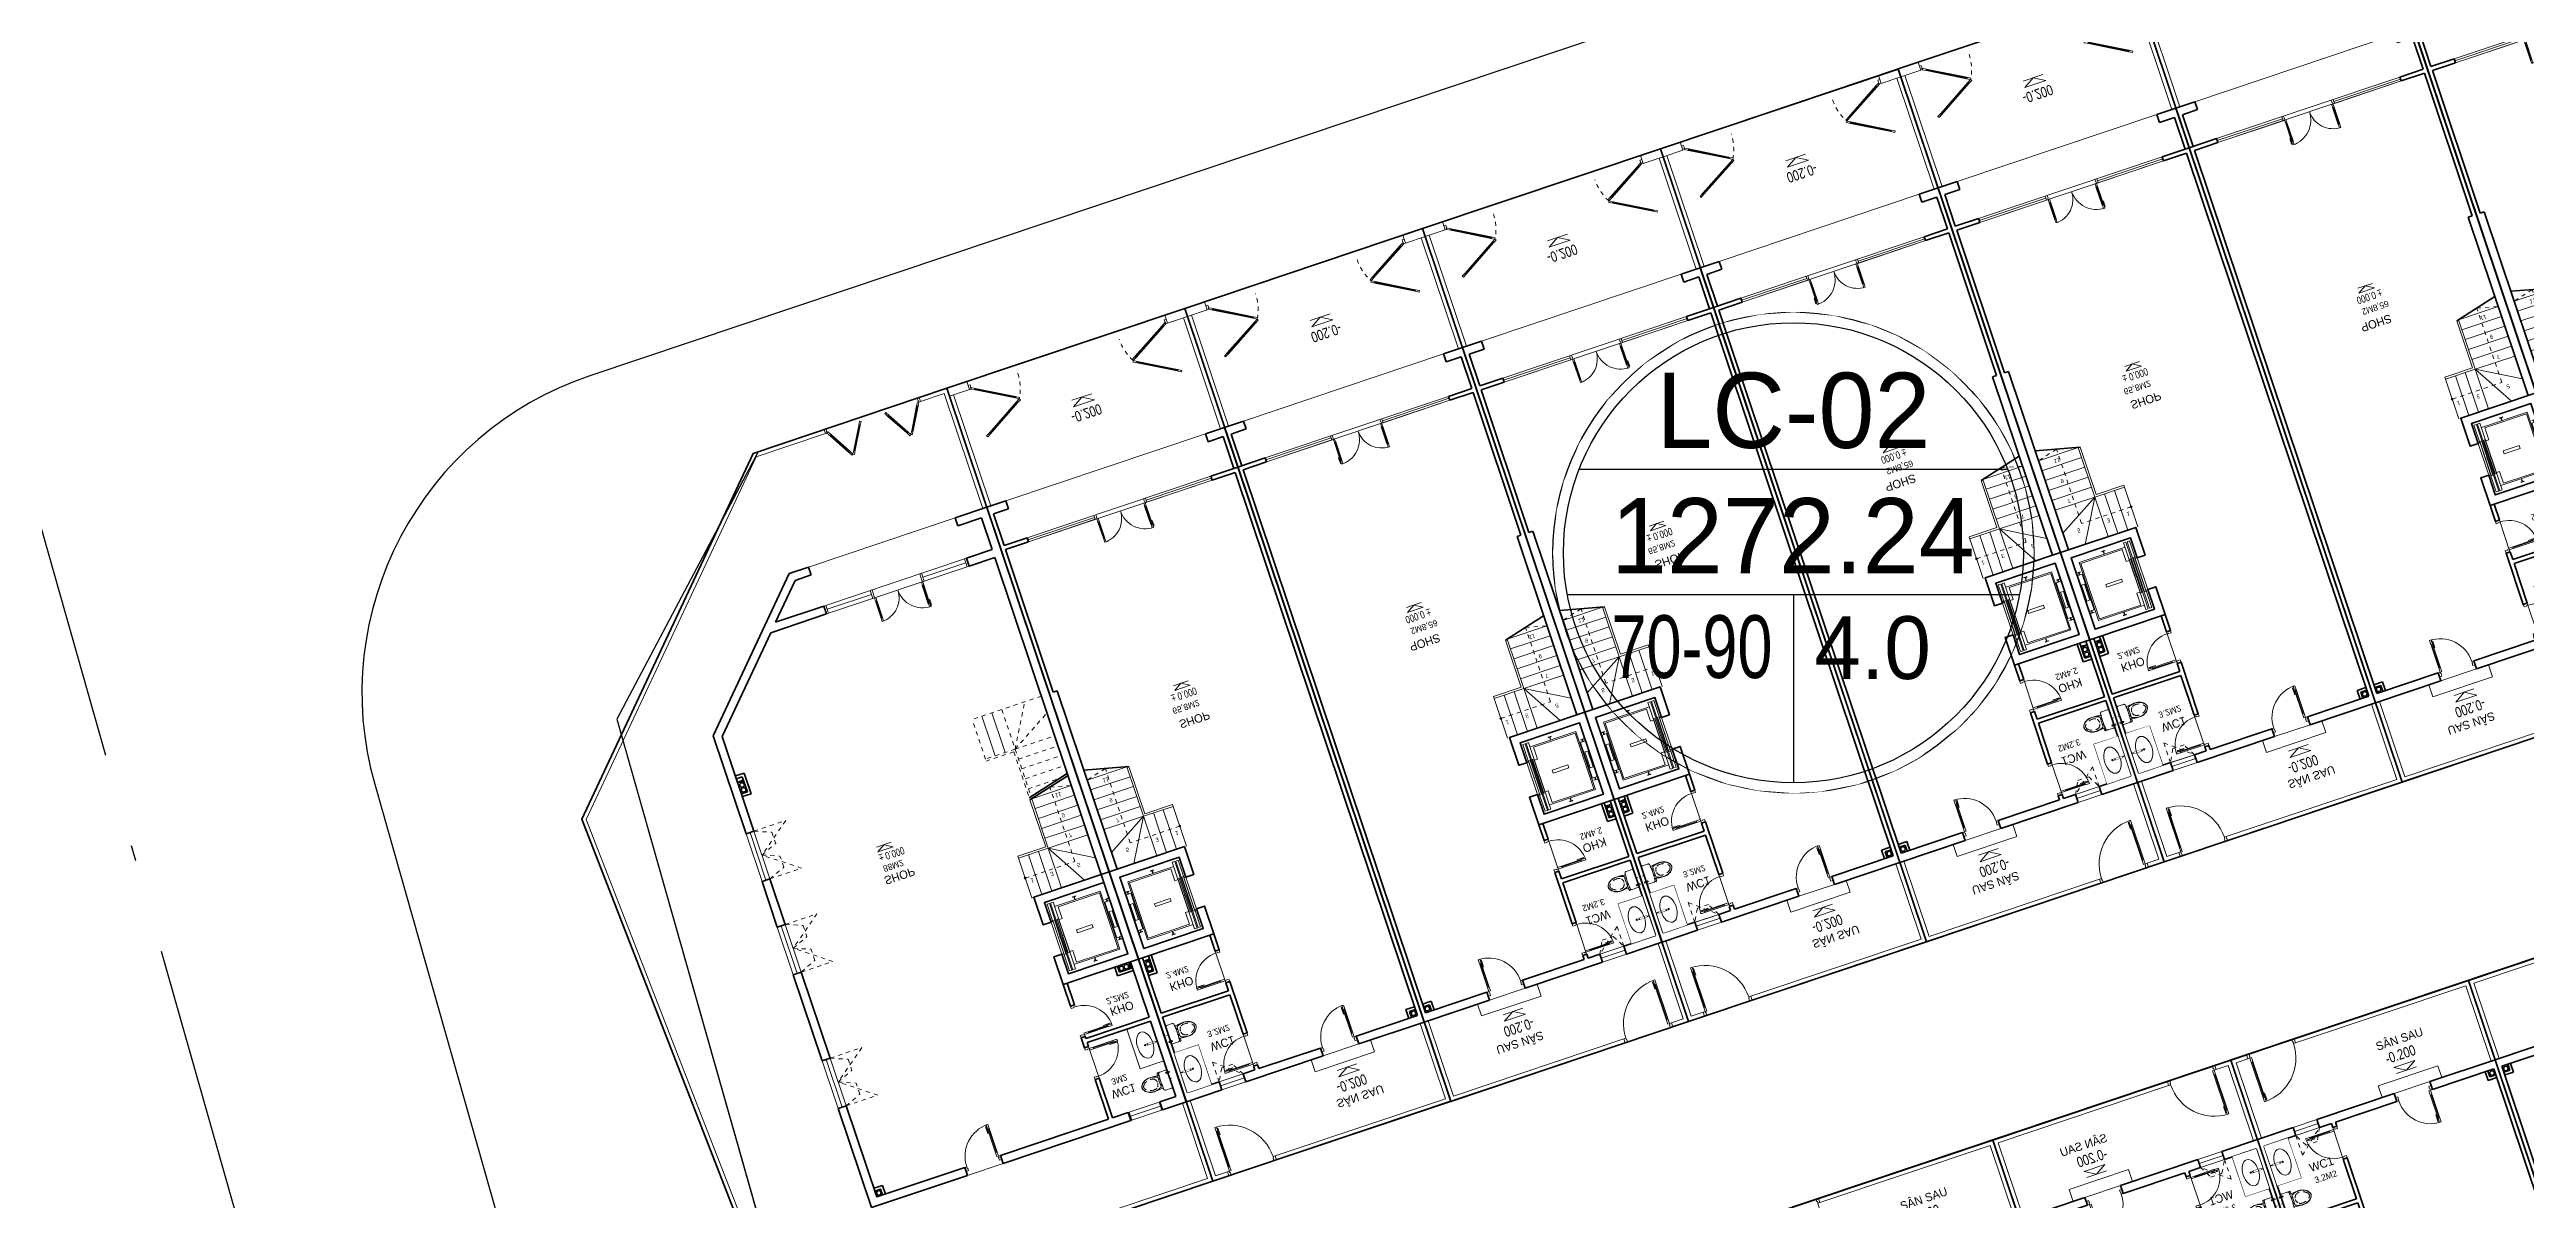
# Model space of a CAD drawing. Header units: metres. Extents: x 551291 to 569219, y 2064429 to 2066248.
# Drawn here: x 552721.3 to 552780.5, y 2065508.9 to 2065536.5 of the extents above; entities that cross this region are included whole.
import ezdxf
from ezdxf.enums import TextEntityAlignment as Align

# ---------------------------------------------------------------- set-up
doc = ezdxf.new("R2010")
doc.units = ezdxf.units.M
for name, pattern in [('$AUDIT_BAD_LTYPE2', [0]), ('ACAD_ISO10W100', [18.5, 12, -3, 0.5, -3]), ('CENTER', [2, 1.25, -0.25, 0.25, -0.25]), ('DOT', [0.25, 0, -0.25]), ('HIDDEN', [0.375, 0.25, -0.125]), ('HIDDEN2', [0.1875, 0.125, -0.0625]), ('xref-thap C (mb tang 32-2)$0$HIDDEN', [0.375, 0.25, -0.125])]:
    doc.linetypes.add(name, pattern=pattern)
doc.layers.get('0').update_dxf_attribs({"linetype": 'CONTINUOUS'})
doc.layers.get('DEFPOINTS').update_dxf_attribs({"linetype": 'CONTINUOUS'})
for name, color, linetype in [('-AREA', 2, 'CONTINUOUS'), ('APOLIC', 7, 'CONTINUOUS'), ('ChiaLo', 128, 'CENTER'), ('datOlienke', 42, 'CONTINUOUS'), ('ghi_chu', 7, 'CONTINUOUS'), ('LogDg', 7, 'CONTINUOUS'), ('LoLK', 6, 'CONTINUOUS'), ('TEXT25', 2, 'CONTINUOUS'), ('TimDg', 222, 'CONTINUOUS'), ('ViaHeS', 32, 'CONTINUOUS')]:
    doc.layers.add(name, color=color, linetype=linetype)
for name, color, linetype, lineweight in [('-CONCRETE', 1, 'CONTINUOUS', 35), ('-DIM', 9, 'CONTINUOUS', 13), ('-DOOR', 137, 'CONTINUOUS', 9), ('-FURNITURE', 46, 'CONTINUOUS', 9), ('-HATCH', 8, 'CONTINUOUS', 5), ('-KH', 143, 'CONTINUOUS', 13), ('-LINE1', 7, 'CONTINUOUS', 18), ('-LINE2', 252, 'CONTINUOUS', 9), ('-TEXT', 7, 'CONTINUOUS', 15), ('-WALL', 4, 'CONTINUOUS', 35), ('text', 7, 'CONTINUOUS', 25)]:
    doc.layers.add(name, color=color, linetype=linetype, lineweight=lineweight)
doc.styles.add('1', font='arial.ttf')
doc.styles.add('avh', font='')
doc.styles.add('SVN_AVO_thuong', font='')
doc.styles.add('T1', font='', dxfattribs={"height": 200})
doc.styles.add('vnavanth', font='', dxfattribs={"width": 0.8})
doc.styles.get('avh').set_extended_font_data('.VnAvantH')
doc.styles.get('SVN_AVO_thuong').set_extended_font_data('SVN-Avo')
doc.styles.get('T1').set_extended_font_data('VNgeometric Light')
doc.styles.get('vnavanth').set_extended_font_data('.VnAvantH')

# ---------------------------------------------------------------- blocks, each defined once
blk = doc.blocks.new('sl')
at = {"layer": 'ghi_chu', "color": 158}
blk.add_circle((0, 0), 5.75, dxfattribs=at)
at = {"color": 158, "linetype": 'DOT'}
blk.add_wipeout([(0, 5.75), (0.97, 5.668), (1.864, 5.439), (2.472, 5.191), (3.131, 4.823), (3.79, 4.324), (4.429, 3.666), (4.911, 2.991), (5.204, 2.446), (5.532, 1.568), (5.698, 0.768), (5.75, 0), (5.686, -0.853), (5.496, -1.69), (5.233, -2.383), (4.825, -3.127), (4.383, -3.722), (3.93, -4.198), (2.994, -4.909), (2.42, -5.216), (1.535, -5.541), (0.627, -5.716), (0, -5.75), (-0.858, -5.686), (-1.594, -5.525), (-2.409, -5.221), (-3.139, -4.817), (-3.718, -4.386), (-4.312, -3.804), (-4.852, -3.086), (-5.211, -2.43), (-5.524, -1.596), (-5.686, -0.854), (-5.75, 0), (-5.661, 1.007), (-5.488, 1.715), (-5.12, 2.617), (-4.439, 3.655), (-3.548, 4.525), (-2.721, 5.065), (-1.721, 5.487), (-0.805, 5.693)], dxfattribs=at).dxf.layer = 'ghi_chu'
at = {"layer": 'ghi_chu', "color": 32}
for points in [[(-5.123, 2), (5.123, 2)], [(-5.408, -1), (5.408, -1)], [(0, -1), (0, -5.5)]]:
    blk.add_lwpolyline(points, dxfattribs=at)
at = {"layer": 'ghi_chu'}
blk.add_circle((0, 0), 5.5, dxfattribs=at)
at = {"layer": 'ghi_chu', "style": 'avh'}
for tag, height, p in [('SOLO', 1.25, (0, 2.506)), ('DT', 1.5, (-0.015, -0.494))]:
    blk.add_attdef(tag, text='', height=height, dxfattribs=at).set_placement(p, align=Align.CENTER)
blk.add_attdef('MD', text='', height=1.25, dxfattribs=at).set_placement((-0.502, -2.997), align=Align.RIGHT)
blk.add_attdef('TC', (0.5, -3.02), '', height=1.25, dxfattribs=at)
blk = doc.blocks.new('X-5M-DH-2-CORE$0$A$C75E80C28')
at = {"layer": '-LINE2', "linetype": 'Continuous', "ltscale": 2}
for p, q in [((-731, -149), (731, -149)), ((-731, -1305), (-731, -149)), ((-700, -179), (700, -179)), ((-700, -1225), (-700, -179)), ((-557, -112), (-560, -112)), ((-510, -22), (-510, -51)), ((-507, -22), (-510, -22)), ((-510, -109), (-510, -79)), ((-507, -22), (-507, -51)), ((-507, -109), (-507, -79)), ((-456, -57), (-501, -57)), ((-456, -60), (-501, -60)), ((-456, -70), (-501, -70)), ((-456, -73), (-501, -73)), ((-453, -63), (-453, -67)), ((-450, -63), (-450, -67)), ((450, -63), (450, -67)), ((453, -63), (453, -67)), ((456, -57), (501, -57)), ((456, -60), (501, -60)), ((456, -70), (501, -70)), ((456, -73), (501, -73)), ((457, -112), (460, -112)), ((507, -22), (510, -22)), ((507, -22), (507, -51)), ((507, -109), (507, -79)), ((510, -22), (510, -51)), ((510, -109), (510, -79)), ((700, -1225), (700, -179)), ((731, -1305), (731, -149)), ((840, -1305), (-840, -1305)), ((-840, -1365), (-840, -1305)), ((840, -1365), (-840, -1365)), ((840, -1395), (-840, -1395)), ((-840, -1395), (-840, -1455)), ((-840, -1455), (-435, -1455)), ((-700, -1225), (-400, -1225)), ((-435, -1450), (-435, -1460)), ((-435, -1450), (-400, -1450)), ((-435, -1460), (-425, -1460)), ((-435, -1490), (-435, -1500)), ((-435, -1490), (-425, -1490)), ((-435, -1500), (-400, -1500)), ((-433, -1452), (-433, -1458)), ((-433, -1452), (-402, -1452)), ((-433, -1458), (-425, -1458)), ((-433, -1492), (-433, -1498)), ((-433, -1492), (-425, -1492)), ((-433, -1498), (-402, -1498)), ((430, -1406), (-430, -1406)), ((-430, -1406), (-430, -1446)), ((430, -1446), (-430, -1446)), ((425, -1309), (-425, -1309)), ((-425, -1343), (-425, -1309)), ((425, -1343), (-425, -1343)), ((-425, -1458), (-425, -1460)), ((-425, -1490), (-425, -1492)), ((-402, -1452), (-402, -1498)), ((-400, -1305), (-400, -1225)), ((400, -1450), (-400, -1450)), ((-400, -1450), (-400, -1500)), ((0, -1309), (0, -1343)), ((0, -1406), (0, -1446)), ((700, -1225), (400, -1225)), ((400, -1305), (400, -1225)), ((400, -1450), (400, -1500)), ((435, -1450), (400, -1450)), ((435, -1500), (400, -1500)), ((402, -1452), (402, -1498)), ((433, -1452), (402, -1452)), ((433, -1498), (402, -1498)), ((425, -1343), (425, -1309)), ((433, -1458), (425, -1458)), ((425, -1458), (425, -1460)), ((435, -1460), (425, -1460)), ((425, -1490), (425, -1492)), ((435, -1490), (425, -1490)), ((433, -1492), (425, -1492)), ((430, -1406), (430, -1446)), ((433, -1452), (433, -1458)), ((433, -1492), (433, -1498)), ((435, -1450), (435, -1460)), ((840, -1455), (435, -1455)), ((435, -1490), (435, -1500)), ((840, -1365), (840, -1305)), ((840, -1395), (840, -1455))]:
    blk.add_line(p, q, dxfattribs=at)
for points in [[(-450, 0), (-450, -130), (450, -130), (450, 0)], [(-200, -29), (200, -29), (200, -101), (-200, -101)], [(-36, -584), (36, -584), (36, -984), (-36, -984)]]:
    blk.add_lwpolyline(points, close=True, dxfattribs=at)
for points in [[(-780, -789), (-751, -789, 0.414214), (-750, -788), (-750, -784), (-750, -780, 0.414214), (-751, -779), (-780, -779, -0.256978), (-784, -782), (-798, -782, -0.414214), (-801, -779), (-804, -749, 0.414214), (-807, -746), (-812, -746), (-812, -784), (-812, -821), (-807, -821, 0.414214), (-804, -818), (-801, -789, -0.414214), (-798, -786), (-784, -786, -0.256978), (-780, -789)], [(780, -789), (751, -789, -0.414214), (750, -788), (750, -784), (750, -780, -0.414214), (751, -779), (780, -779, 0.256978), (784, -782), (798, -782, 0.414214), (801, -779), (804, -749, -0.414214), (807, -746), (812, -746), (812, -784), (812, -821), (807, -821, -0.414214), (804, -818), (801, -789, 0.414214), (798, -786), (784, -786, 0.256978), (780, -789)]]:
    blk.add_lwpolyline(points, format="xyb", dxfattribs=at)
for centre, radius, start, end in [((-501, -51), 9.4, 180, 270), ((-501, -79), 9.4, 90, 180), ((-501, -51), 6.2, 180, 270), ((-501, -79), 6.2, 90, 180), ((-456, -63), 6.2, 0, 90), ((-456, -63), 3, 0, 90), ((-456, -67), 6.2, 270, 0), ((-456, -67), 3, 270, 0), ((456, -63), 6.2, 90, 180), ((456, -67), 6.2, 180, 270), ((456, -63), 3, 90, 180), ((456, -67), 3, 180, 270), ((501, -51), 6.2, 270, 0), ((501, -51), 9.4, 270, 0), ((501, -79), 9.4, 0, 90), ((501, -79), 6.2, 0, 90)]:
    blk.add_arc(centre, radius, start, end, dxfattribs=at)
blk = doc.blocks.new('A$C3F71457E')
at = {"layer": '-CONCRETE'}
blk.add_lwpolyline([(0, -100), (0, 400), (-1500, 400), (-1500, -1400), (0, -1400), (0, -900), (200, -900), (200, -1600), (-1700, -1600), (-1700, 600), (200, 600), (200, -100), (0, -100)], dxfattribs=at)
at = {"layer": '-LINE1'}
blk.add_line((0, -900), (0, -100), dxfattribs=at)
at = {"color": 2, "rotation": 90}
blk.add_blockref('X-5M-DH-2-CORE$0$A$C75E80C28', (-1500, -500), dxfattribs=at)
blk = doc.blocks.new('*U1202')
at = {"linetype": '$AUDIT_BAD_LTYPE2'}
for p, q in [((70, 100), (70, 600)), ((90, 600), (90, 100))]:
    blk.add_line(p, q, dxfattribs=at)
for points in [[(50, 600), (90, 600), (90, 700), (50, 700), (50, 600)], [(50, 603), (50, 100)], [(50, 100), (90, 100), (90, 0), (50, 0), (50, 100)]]:
    blk.add_lwpolyline(points)
for points in [[(118, 495), (118, 664), (90, 664), (90, 636), (113, 636), (113, 495)], [(0, 0), (50, 0), (50, -40), (60, -40), (60, -100), (0, -100)], [(800, 0), (750, 0), (750, -40), (740, -40), (740, -100), (800, -100)]]:
    blk.add_lwpolyline(points, close=True)
at = {"linetype": '$AUDIT_BAD_LTYPE2', "ltscale": 0.3}
blk.add_arc((50, 0), 700, 0, 90, dxfattribs=at)
blk = doc.blocks.new('*U1099')
at = {"linetype": '$AUDIT_BAD_LTYPE2'}
for p, q in [((70, 100), (70, 1000)), ((90, 1000), (90, 100))]:
    blk.add_line(p, q, dxfattribs=at)
for points in [[(50, 1000), (90, 1000), (90, 1100), (50, 1100), (50, 1000)], [(50, 1003), (50, 100)], [(50, 100), (90, 100), (90, 0), (50, 0), (50, 100)]]:
    blk.add_lwpolyline(points)
for points in [[(118, 895), (118, 1064), (90, 1064), (90, 1036), (113, 1036), (113, 895)], [(0, 0), (50, 0), (50, -40), (60, -40), (60, -100), (0, -100)], [(1200, 0), (1150, 0), (1150, -40), (1140, -40), (1140, -100), (1200, -100)]]:
    blk.add_lwpolyline(points, close=True)
at = {"linetype": '$AUDIT_BAD_LTYPE2', "ltscale": 0.3}
blk.add_arc((50, 0), 1100, 0, 90, dxfattribs=at)
blk = doc.blocks.new('*U1100')
for points in [[(22, 564), (22, 734), (50, 734), (50, 706), (27, 706), (27, 564)], [(0, 0), (50, 0), (50, -40), (60, -40), (60, -123), (0, -123)], [(1599, 0), (1549, 0), (1549, -40), (1539, -40), (1539, -123), (1599, -123)]]:
    blk.add_lwpolyline(points, close=True)
for points in [[(50, 670), (90, 670), (90, 770), (50, 770), (50, 670)], [(1549, 629), (1509, 629), (1509, 729), (1549, 729), (1549, 629)], [(50, 673), (50, 100)], [(50, 100), (90, 100), (90, 0), (50, 0), (50, 100)], [(1549, 100), (1509, 100), (1509, 0), (1549, 0), (1549, 100)], [(1549, 632), (1549, 100)]]:
    blk.add_lwpolyline(points)
at = {"ltscale": 0.3}
for points in [[(820, 0, 0.414214), (50, 770, 0.414214)], [(820, 0, -0.414214), (1549, 729, -0.414214)]]:
    blk.add_lwpolyline(points, format="xyb", dxfattribs=at)
at = {"layer": 'APOLIC', "linetype": '$AUDIT_BAD_LTYPE2'}
for p, q in [((70, 100), (70, 670)), ((90, 670), (90, 100)), ((1509, 629), (1509, 100)), ((1529, 100), (1529, 629))]:
    blk.add_line(p, q, dxfattribs=at)
blk = doc.blocks.new('*U1101')
at = {"linetype": '$AUDIT_BAD_LTYPE2'}
for p, q in [((70, 100), (70, 700)), ((90, 700), (90, 100))]:
    blk.add_line(p, q, dxfattribs=at)
for points in [[(50, 700), (90, 700), (90, 800), (50, 800), (50, 700)], [(50, 703), (50, 100)], [(50, 100), (90, 100), (90, 0), (50, 0), (50, 100)]]:
    blk.add_lwpolyline(points)
for points in [[(118, 595), (118, 764), (90, 764), (90, 736), (113, 736), (113, 595)], [(0, 0), (50, 0), (50, -40), (60, -40), (60, -100), (0, -100)], [(900, 0), (850, 0), (850, -40), (840, -40), (840, -100), (900, -100)]]:
    blk.add_lwpolyline(points, close=True)
at = {"linetype": '$AUDIT_BAD_LTYPE2', "ltscale": 0.3}
blk.add_arc((50, 0), 800, 0, 90, dxfattribs=at)
blk = doc.blocks.new('A$C18091ED7')
for p, q in [((-83, -267), (-83, -300)), ((-83, -278), (-83, -288)), ((-61, -290), (-83, -290)), ((-63, -265), (-81, -265)), ((-61, -267), (-61, -300)), ((0, -42), (0, 0)), ((61, -267), (61, -300)), ((61, -290), (83, -290)), ((63, -265), (81, -265)), ((83, -267), (83, -300)), ((83, -278), (83, -288)), ((146, -27), (179, -27)), ((146, -27), (146, -30)), ((146, -30), (166, -30)), ((153, -37), (146, -30)), ((152, 0), (152, -27)), ((152, 0), (179, 0)), ((153, -37), (166, -37)), ((153, -40), (153, -37)), ((153, -40), (178, -40)), ((153, -40), (178, -40)), ((153, -40), (153, -42)), ((165, -262), (165, -290)), ((185, -30), (166, -30)), ((178, -37), (166, -37)), ((168, -260), (228, -260)), ((168, -292), (207, -292)), ((185, -30), (178, -37)), ((178, -37), (178, -40)), ((178, -40), (178, -42)), ((179, 0), (179, -27)), ((179, -27), (185, -27)), ((185, -27), (185, -30)), ((231, -274), (231, -262))]:
    blk.add_line(p, q)
for points in [[(230, -219, -0.137407), (225, -235), (222, -241, -0.236081), (198, -255, -0.051961), (-198, -255, -0.236081), (-222, -241), (-225, -235, -0.137407), (-230, -219), (-230, -72, -0.198912), (-226, -63), (-209, -46, -0.198912), (-200, -42), (0, -42), (200, -42, -0.198912), (209, -46), (226, -63, -0.198912), (230, -72)], [(144, -619, -0.212405), (26, -734, -0.027685), (-1, -739, -0.022279), (-26, -734, -0.212405), (-144, -619, -0.142796), (-167, -428, -0.093005), (-128, -309, -0.256439), (-111, -300), (0, -300), (111, -300, -0.256439), (128, -309, -0.093005), (167, -428, -0.142796)]]:
    blk.add_lwpolyline(points, format="xyb", close=True)
at = {"linetype": 'xref-thap C (mb tang 32-2)$0$HIDDEN', "ltscale": 100}
blk.add_lwpolyline([(61, -669, -0.199031), (0, -699, -0.199031), (-61, -669, -0.218924), (-132, -478, -0.153791), (-112, -404, -0.236701), (0, -348, -0.236701), (112, -404, -0.153791), (132, -478, -0.218924)], format="xyb", close=True, dxfattribs=at)
blk.add_circle((166, -78), 13.9)
for centre, radius, start, end in [((-81, -267), 1.98, 90, 180), ((-63, -267), 1.98, 0, 90), ((63, -267), 1.98, 90, 180), ((81, -267), 1.98, 0, 90), ((168, -262), 2.47, 90, 180), ((168, -290), 2.47, 180, 270), ((207, -277), 15.5, 270, 306.46585), ((168, -225), 80.1, 306.46585, 320.31229), ((228, -274), 2.47, 320.31229, 0)]:
    blk.add_arc(centre, radius, start, end)
for points in [[(-156, -259), (-157, -267), (-164, -328), (-169, -385), (-184, -528), (-136, -679), (-50, -735), (-20, -741), (0, -744)], [(156, -259), (157, -267), (164, -328), (169, -385), (184, -528), (136, -679), (50, -735), (20, -741), (0, -744)]]:
    blk.add_open_spline(points, degree=3, knots=[130.613938, 130.613938, 130.613938, 130.613938, 152.852109, 311.129351, 417.703951, 561.383393, 697.692632, 710.812262, 710.812262, 710.812262, 710.812262])
blk = doc.blocks.new('Sink_Cicle')
blk.add_lwpolyline([(17, -50), (-17, -50), (-18, -252), (17, -252)], close=True)
blk.add_circle((0, -300), 17.5)
at = {"layer": 'DEFPOINTS'}
blk.add_line((0, -100), (0, 0), dxfattribs=at)
blk.add_wipeout([(17, -50), (-17, -50), (-18, -252), (17, -252)])
at = {"layer": '-FURNITURE', "linetype": 'Continuous'}
blk.add_ellipse((0, -300), major_axis=(-325, 0), ratio=0.584615, dxfattribs=at)
blk.add_line((-18, -237), (17, -237))
blk = doc.blocks.new('*U1102')
at = {"ltscale": 300}
blk.add_lwpolyline([(0, 0), (1000, 0), (1000, -600), (0, -600)], close=True, dxfattribs=at)
blk.add_wipeout([(0, 0), (1000, 0), (1000, -600), (0, -600)], dxfattribs=at)
blk.add_blockref('Sink_Cicle', (500, 0), dxfattribs=at)
blk = doc.blocks.new('Mau M4SH')
at = {"layer": '-HATCH'}
h = blk.add_hatch(color=252, dxfattribs=at)
h.dxf.hatch_style = 1
edge = h.paths.add_edge_path()
edge.add_arc((-3571, 8500), 24.6, 0, 360)
at = {"layer": '-CONCRETE'}
for centre, radius in [((305, 14520, 0), 55), ((-5341, 11505, 0), 55), ((-5341, 11384, 0), 55), ((-5371, 11294, 0), 13), ((-5330, 11294, 0), 13), ((-5291, 11294, 0), 13)]:
    blk.add_circle(centre, radius, dxfattribs=at)
at = {"layer": '-DIM'}
for p, q in [((-4021, 14600), (-5420, 14600)), ((-1170, 14800), (-2070, 14800))]:
    blk.add_line(p, q, dxfattribs=at)
at = {"layer": '-DOOR'}
for p, q in [((-4021, 14700), (-4621, 14700)), ((-3720, 11600), (-3720, 12400)), ((-4835, 900), (-3153, 900)), ((-3153, 850), (-4835, 850)), ((-1853, 900), (-205, 900)), ((-1853, 850), (-205, 850))]:
    blk.add_line(p, q, dxfattribs=at)
blk.add_lwpolyline([(-4021, 14600), (-4621, 14600), (-4621, 14800), (-4021, 14800)], close=True, dxfattribs=at)
for points in [[(-3720, 14500), (-3721, 13700)], [(-3080, 900), (-4835, 900), (-4835, 800), (-205, 800), (-205, 900), (-1926, 900)]]:
    blk.add_lwpolyline(points, dxfattribs=at)
at = {"layer": '-HATCH'}
blk.add_line((-4835, 900), (-205, 900), dxfattribs=at)
at = {"layer": '-KH'}
for p, q in [((-1860, 15236), (-1363, 15236)), ((-2641, 5268), (-2273, 5268)), ((-2775, -1975), (-2278, -1975))]:
    blk.add_line(p, q, dxfattribs=at)
at = {"layer": '-KH', "linetype": 'HIDDEN2', "ltscale": 5}
blk.add_line((-4820, 6625), (-5320, 6750), dxfattribs=at)
at = {"layer": '-KH'}
for points in [[(-1348, 15395), (-1875, 15395), (-1611, 15236)], [(-2262, 5386), (-2653, 5386), (-2457, 5268)], [(-2263, -1816), (-2790, -1816), (-2526, -1975)]]:
    blk.add_lwpolyline(points, close=True, dxfattribs=at)
at = {"layer": '-KH', "linetype": 'HIDDEN2', "ltscale": 5}
blk.add_lwpolyline([(-3571, 8500), (-4820, 8500), (-4820, 6625)], dxfattribs=at)
at = {"layer": '-KH'}
blk.add_circle((-3571, 8500), 24.6, dxfattribs=at)
for points in [[(-1611, 15236), (-1611, 15395), (-1348, 15395), (-1611, 15236)], [(-2457, 5268), (-2457, 5386), (-2262, 5386), (-2457, 5268)], [(-2526, -1975), (-2526, -1816), (-2263, -1816), (-2526, -1975)]]:
    blk.add_solid(points, dxfattribs=at)
at = {"layer": '-LINE1'}
for p, q in [((-5420, 14800), (-5420, 16700)), ((380, 16700), (378, 14800)), ((-4320, 8000), (-4898, 9000)), ((-4320, 9000), (-4320, 8000)), ((-4070, 8000), (-4070, 9000)), ((-4070, 9000), (-4070, 8000)), ((-3821, 8000), (-3821, 9000)), ((-3821, 9000), (-3821, 8000)), ((-3571, 8000), (-3571, 9000)), ((-3571, 9000), (-3571, 7950)), ((-4320, 8000), (-5320, 8578)), ((-4320, 6750), (-4320, 8000)), ((-4320, 8000), (-3571, 8000)), ((-4270, 7950), (-4270, 6763)), ((-4270, 7950), (-3571, 7950)), ((-5040, -200), (0, -200))]:
    blk.add_line(p, q, dxfattribs=at)
at = {"layer": '-LINE1', "lineweight": 18}
for p, q in [((-5120, 16700), (-5420, 16700)), ((-5120, 16800), (-5120, 16700)), ((-3920, 16700), (-3920, 16800)), ((380, 16700), (-3920, 16700)), ((-4320, 8000), (-5320, 8000)), ((-4320, 7750), (-5320, 7750)), ((-4320, 7500), (-5320, 7500)), ((-4320, 7250), (-5320, 7250)), ((-4320, 7000), (-5320, 7000)), ((-4320, 6750), (-5320, 6750)), ((-5421, -3000), (-5421, -200)), ((380, -3000), (380, -200)), ((-5020, -3100), (-5020, -3000))]:
    blk.add_line(p, q, dxfattribs=at)
at = {"layer": '-LINE1'}
blk.add_lwpolyline([(-2370, 14800), (-2370, 15100), (-870, 15100), (-870, 14800)], dxfattribs=at)
at = {"layer": '-LINE1', "lineweight": 18}
for points in [[(-5520, -3200), (-5020, -3200), (-5020, -3000), (-5520, -3000)], [(-20, -3200), (480, -3200), (480, -3000), (-20, -3000)]]:
    blk.add_lwpolyline(points, close=True, dxfattribs=at)
at = {"layer": '-LINE2', "linetype": 'HIDDEN2', "ltscale": 10}
for points in [[(-4621, 14600), (-4621, 14100), (-4021, 14600)], [(-4021, 14600), (-4181, 14300), (-4460, 14300), (-4621, 14600)]]:
    blk.add_lwpolyline(points, dxfattribs=at)
at = {"layer": '-WALL'}
for p, q in [((-5520, 11200), (-5520, 14800)), ((-5520, 14800), (-4621, 14800)), ((-4621, 14600), (-5420, 14600)), ((-5420, 14600), (-5420, 12700)), ((-4621, 14800), (-4621, 14600)), ((-4021, 14600), (-4021, 14800)), ((-4021, 14800), (-2070, 14800)), ((-3721, 14600), (-4021, 14600)), ((-3721, 14500), (-3721, 14600)), ((-3620, 14500), (-3721, 14500)), ((-3620, 14600), (-3620, 14500)), ((-2070, 14600), (-3620, 14600)), ((-2070, 14800), (-2070, 14600)), ((-1170, 14800), (480, 14800)), ((-1170, 14600), (-1170, 14800)), ((379, 14600), (-1170, 14600)), ((159, 14380), (159, 14600)), ((159, 14380), (379, 14380)), ((229, 14450), (229, 14600)), ((229, 14450), (379, 14450)), ((379, 900), (379, 14600)), ((480, 14800), (480, 800)), ((-3721, 12700), (-3721, 13700)), ((-3721, 13700), (-3620, 13700)), ((-3620, 13700), (-3620, 12400)), ((-5420, 12700), (-3721, 12700)), ((-3721, 12600), (-5420, 12600)), ((-5420, 12600), (-5420, 11200)), ((-3721, 12400), (-3721, 12600)), ((-3620, 12400), (-3721, 12400)), ((-5200, 11650), (-5420, 11650)), ((-5270, 11580), (-5420, 11580)), ((-5270, 11580), (-5270, 11200)), ((-5200, 11650), (-5200, 11200)), ((-5420, 11200), (-5520, 11200)), ((-5270, 11200), (-5420, 11200)), ((-5520, 9000), (-5520, 800)), ((-5320, 4500), (-5320, 9000)), ((-5320, 6500), (-4270, 6763)), ((-5420, 900), (-5420, 4500)), ((-5320, 4500), (-5420, 4500)), ((-5520, 800), (-5520, -200)), ((-5421, 800), (-4835, 800)), ((-5421, 0), (-5421, 800)), ((-4835, 900), (-5420, 900)), ((-4835, 800), (-4835, 900)), ((-205, 800), (-205, 900)), ((-205, 800), (-205, 900)), ((-205, 900), (379, 900)), ((480, 800), (-205, 800)), ((480, 800), (380, 800)), ((380, 800), (380, 0)), ((480, -200), (480, 800)), ((-5040, 0), (-5421, 0)), ((-5040, 0), (-5040, -200)), ((0, 0), (380, 0)), ((-5040, -200), (-5520, -200)), ((0, -200), (0, 0)), ((0, -200), (480, -200))]:
    blk.add_line(p, q, dxfattribs=at)
for points in [[(-5520, 16800), (480, 16800), (480, -3200), (-5520, -3200)], [(-3721, 11600), (-3620, 11600), (-3620, 11200), (-3721, 11200)]]:
    blk.add_lwpolyline(points, close=True, dxfattribs=at)
at = {"ltscale": 100}
for p, q in [((-4045, -2360), (-4894, -1870)), ((-4876, -1839), (-4027, -2329)), ((-164, -1839), (-1013, -2329)), ((-996, -2360), (-147, -1870)), ((-4045, -2460), (-4894, -2950)), ((-4876, -2980), (-4027, -2490)), ((-164, -2980), (-1013, -2490)), ((-996, -2460), (-147, -2950))]:
    blk.add_line(p, q, dxfattribs=at)
for points in [[(-4882, -1850), (-4891, -1845), (-4896, -1854), (-4887, -1859), (-4894, -1870), (-4980, -1820), (-4963, -1789), (-4876, -1839)], [(-3958, -2410), (-4045, -2360), (-4039, -2349), (-4030, -2354), (-4025, -2345), (-4034, -2340), (-4027, -2329), (-3941, -2379)], [(-1082, -2410), (-996, -2360), (-1002, -2349), (-1010, -2354), (-1015, -2345), (-1007, -2340), (-1013, -2329), (-1100, -2379)], [(-158, -1850), (-149, -1845), (-144, -1854), (-153, -1859), (-147, -1870), (-60, -1820), (-78, -1789), (-164, -1839)], [(-4882, -2969), (-4891, -2974), (-4896, -2966), (-4887, -2961), (-4894, -2950), (-4980, -3000), (-4963, -3030), (-4876, -2980)], [(-3958, -2410), (-4045, -2460), (-4039, -2471), (-4030, -2466), (-4025, -2474), (-4034, -2479), (-4027, -2490), (-3941, -2440)], [(-1082, -2410), (-996, -2460), (-1002, -2471), (-1010, -2466), (-1015, -2474), (-1007, -2479), (-1013, -2490), (-1100, -2440)], [(-158, -2969), (-149, -2974), (-144, -2966), (-153, -2961), (-147, -2950), (-60, -3000), (-78, -3030), (-164, -2980)], [(-4970, -3035), (-4980, -3035), (-4980, -3000), (-5020, -3000), (-5020, -3100), (-4970, -3100)], [(-70, -3035), (-60, -3035), (-60, -3000), (-20, -3000), (-20, -3100), (-70, -3100)]]:
    blk.add_lwpolyline(points, close=True, dxfattribs=at)
at = {"color": 8, "ltscale": 100}
for points in [[(-4025, -2345), (-4030, -2354), (-4896, -1854), (-4891, -1845)], [(-1015, -2345), (-1010, -2354), (-144, -1854), (-149, -1845)], [(-4025, -2474), (-4030, -2466), (-4896, -2966), (-4891, -2974)], [(-1015, -2474), (-1010, -2466), (-144, -2966), (-149, -2974)]]:
    blk.add_lwpolyline(points, close=True, dxfattribs=at)
at = {"color": 8, "linetype": 'HIDDEN', "ltscale": 10}
for centre, start, end in [((-4980, -3000), 0, 30), ((-60, -3000), 150, 180)]:
    blk.add_arc(centre, 1180, start, end, dxfattribs=at)
blk.add_arc((-4478, -2710), 580, 210, 213.45961)
at = {"layer": 'text'}
for p, q in [((-5520, 10000), (-5521, 10000)), ((-5520, 9900), (-5521, 9900))]:
    blk.add_line(p, q, dxfattribs=at)
at = {"layer": '-DOOR', "xscale": -1}
for name, p, rotation in [('*U1099', (-5120, 16700), 180), ('*U1202', (-3720, 14500), 89.99999998995061), ('*U1202', (-3720, 12400), 89.99999998995061)]:
    blk.add_blockref(name, p, dxfattribs=dict(at, rotation=rotation))
at = {"layer": '-DOOR', "rotation": 180}
blk.add_blockref('*U1101', (-1170, 14600), dxfattribs=at)
at = {"layer": '-DOOR', "xscale": -0.8130081300813009, "yscale": 0.8130081300813009, "zscale": 0.8130081300813009}
blk.add_blockref('*U1100', (-1853, 900), dxfattribs=at)
at = {"layer": '-FURNITURE', "rotation": 90.00000000000001}
blk.add_blockref('A$C18091ED7', (-5463, 13150), dxfattribs=at)
at = {"layer": '-WALL', "xscale": -1, "rotation": 180}
blk.add_blockref('A$C3F71457E', (-3820, 9600), dxfattribs=at)
at = {"layer": '-TEXT', "style": '1', "width": 0.75}
for s, height, p in [('-0.200', 250, (-2001, 15518)), ('%%P 0.000', 180, (-2787, 5461)), ('-0.200', 250, (-2916, -1693))]:
    blk.add_text(s, height=height, dxfattribs=at).set_placement(p)
at = {"layer": '-TEXT', "style": 'T1'}
for s, p in [('5', (-4975, 8588)), ('3', (-4225, 8588)), ('1', (-3726, 8588)), ('7', (-4975, 7838)), ('9', (-4975, 7338)), ('11', (-4975, 6838))]:
    blk.add_text(s, height=100, rotation=360, dxfattribs=at).set_placement(p)
at = {"layer": 'TEXT25'}
for s, height, style, p in [('SÂN SAU', 200, 'SVN_AVO_thuong', (-2123, 15896)), ('WC1', 200, 'SVN_AVO_thuong', (-4554, 13653)), ('3.2M2', 150, 'T1', (-4531, 13362)), ('2.4M2', 150, 'T1', (-5017, 11720)), ('KHO', 200, 'SVN_AVO_thuong', (-5019, 11985)), ('SHOP', 200, 'SVN_AVO_thuong', (-2805, 6098)), ('65,8M2', 150, 'T1', (-2858, 5768))]:
    blk.add_text(s, height=height, rotation=360, dxfattribs=dict(at, style=style)).set_placement(p)
at = {"layer": '-FURNITURE', "extrusion": (0, 0, -1), "xscale": -1, "zscale": -1, "rotation": 270}
blk.add_blockref('*U1102', (5420, 13600), dxfattribs=at)
blk = doc.blocks.new('C2')
at = {"layer": '-LINE1', "lineweight": 18}
blk.add_line((191910, -38809), (191841, -38737), dxfattribs=at)
at = {"ltscale": 100}
for p, q in [((191847, -38612), (191705, -38029)), ((191739, -38021), (191881, -38604)), ((191812, -37952), (192387, -38121)), ((192397, -38087), (191821, -37918))]:
    blk.add_line(p, q, dxfattribs=at)
for points in [[(191716, -37924), (191812, -37952), (191815, -37940), (191805, -37937), (191808, -37927), (191818, -37930), (191821, -37918), (191725, -37890)], [(191716, -37924), (191739, -38021), (191727, -38024), (191725, -38014), (191715, -38016), (191717, -38026), (191705, -38029), (191682, -37932)], [(192394, -38099), (192403, -38102), (192400, -38111), (192391, -38109), (192387, -38121), (192483, -38149), (192493, -38115), (192397, -38087)], [(191902, -38728), (191895, -38735), (191870, -38709), (191841, -38737), (191910, -38809), (191947, -38775)], [(191859, -38609), (191861, -38619), (191871, -38616), (191869, -38607), (191881, -38604), (191904, -38701), (191870, -38709), (191847, -38612)]]:
    blk.add_lwpolyline(points, close=True, dxfattribs=at)
at = {"color": 8, "ltscale": 100}
for points in [[(191715, -38016), (191725, -38014), (191871, -38616), (191861, -38619)], [(191808, -37927), (191805, -37937), (192400, -38111), (192403, -38102)]]:
    blk.add_lwpolyline(points, close=True, dxfattribs=at)
blk = doc.blocks.new('*U1106')
at = {"ltscale": 10}
for p, q in [((0, 1600), (0, 0)), ((200, 1555), (200, 45)), ((400, 1555), (400, 0)), ((400, 0), (0, 0))]:
    blk.add_line(p, q, dxfattribs=at)
for points in [[(400, 1600), (400, 1555), (50, 1555), (50, 1540), (0, 1540), (0, 1600)], [(400, 0), (400, 45), (50, 45), (50, 60), (0, 60), (0, 0)]]:
    blk.add_lwpolyline(points, close=True, dxfattribs=at)
blk = doc.blocks.new('*U1109')
for points in [[(22, 564), (22, 734), (50, 734), (50, 706), (27, 706), (27, 564)], [(0, 0), (50, 0), (50, -40), (60, -40), (60, -246), (0, -246)], [(1599, 0), (1549, 0), (1549, -40), (1539, -40), (1539, -246), (1599, -246)]]:
    blk.add_lwpolyline(points, close=True)
for points in [[(50, 670), (90, 670), (90, 770), (50, 770), (50, 670)], [(1549, 629), (1509, 629), (1509, 729), (1549, 729), (1549, 629)], [(50, 673), (50, 100)], [(50, 100), (90, 100), (90, 0), (50, 0), (50, 100)], [(1549, 100), (1509, 100), (1509, 0), (1549, 0), (1549, 100)], [(1549, 632), (1549, 100)]]:
    blk.add_lwpolyline(points)
at = {"ltscale": 0.3}
for points in [[(820, 0, 0.414214), (50, 770, 0.414214)], [(820, 0, -0.414214), (1549, 729, -0.414214)]]:
    blk.add_lwpolyline(points, format="xyb", dxfattribs=at)
at = {"layer": 'APOLIC', "linetype": '$AUDIT_BAD_LTYPE2'}
for p, q in [((70, 100), (70, 670)), ((90, 670), (90, 100)), ((1509, 629), (1509, 100)), ((1529, 100), (1529, 629))]:
    blk.add_line(p, q, dxfattribs=at)
blk = doc.blocks.new('MAU M6SH')
at = {"layer": '-HATCH'}
h = blk.add_hatch(color=252, dxfattribs=at)
h.dxf.hatch_style = 1
edge = h.paths.add_edge_path()
edge.add_arc((5795, 5518), 24.6, 0, 360)
at = {"layer": '-CONCRETE'}
for centre, radius in [((80, 11544, 0), 55), ((7290, 8299, 0), 55), ((7411, 8299, 0), 55), ((7502, 8348, 0), 13), ((7502, 8310, 0), 13), ((7502, 8268, 0), 13), ((80, 1374, 0), 55), ((80, 1253, 0), 55), ((49, 1162, 0), 13), ((91, 1162, 0), 13), ((129, 1162, 0), 13)]:
    blk.add_circle(centre, radius, dxfattribs=at)
at = {"layer": '-DIM'}
for p, q in [((0, 8119), (0, 9319)), ((0, 4744), (0, 5944)), ((0, 2394), (0, 3594)), ((4645, -6081), (4645, -6181)), ((7045, -6081), (7045, -6181))]:
    blk.add_line(p, q, dxfattribs=at)
at = {"layer": '-DOOR'}
for p, q in [((-200, 9319), (-200, 8119)), ((-100, 9319), (-100, 8119)), ((0, 9319), (0, 8119)), ((-200, 5944), (-200, 4744)), ((-100, 5944), (-100, 4744)), ((0, 5944), (0, 4744)), ((-200, 3594), (-200, 2394)), ((-100, 3594), (-100, 2394)), ((0, 3594), (0, 2394)), ((3299, -1981), (6899, -1981)), ((3299, -2181), (6899, -2181)), ((3349, -2081), (4465, -2081)), ((5765, -2081), (6849, -2081))]:
    blk.add_line(p, q, dxfattribs=at)
for points in [[(3349, -2181), (3299, -2181), (3299, -1981), (3349, -1981)], [(6849, -2181), (6899, -2181), (6899, -1981), (6849, -1981)]]:
    blk.add_lwpolyline(points, close=True, dxfattribs=at)
at = {"layer": '-FURNITURE'}
blk.add_lwpolyline([(6945, 10719), (7545, 10719), (7545, 9719), (6945, 9719)], close=True, dxfattribs=at)
at = {"layer": '-HATCH'}
for p, q in [((2223, 11819), (3123, 11819)), ((5945, 9819), (5945, 10619))]:
    blk.add_line(p, q, dxfattribs=at)
at = {"layer": '-KH'}
for p, q in [((836, 12392), (1204, 12392)), ((2660, 3686), (3028, 3686))]:
    blk.add_line(p, q, dxfattribs=at)
at = {"layer": '-KH', "linetype": 'HIDDEN2', "ltscale": 5}
blk.add_line((7045, 3643), (7545, 3768), dxfattribs=at)
at = {"layer": '-KH'}
for points in [[(1216, 12510), (825, 12510), (1020, 12392)], [(3039, 3803), (2649, 3803), (2844, 3686)]]:
    blk.add_lwpolyline(points, close=True, dxfattribs=at)
at = {"layer": '-KH', "linetype": 'HIDDEN2', "ltscale": 5}
blk.add_lwpolyline([(5795, 5518), (7045, 5518), (7045, 3643)], dxfattribs=at)
at = {"layer": '-KH'}
blk.add_circle((5795, 5518), 24.6, dxfattribs=at)
for points in [[(1020, 12392), (1020, 12510), (1216, 12510), (1020, 12392)], [(2844, 3686), (2844, 3803), (3039, 3803), (2844, 3686)]]:
    blk.add_solid(points, dxfattribs=at)
at = {"layer": '-LINE1', "lineweight": 18}
for p, q in [((-2654, 13819), (-2654, 13719)), ((-1454, 13719), (-1454, 13819)), ((6545, 5018), (7545, 5018)), ((6545, 4768), (7545, 4768)), ((6545, 4518), (7545, 4518)), ((6545, 4268), (7545, 4268)), ((6545, 4018), (7545, 4018)), ((6545, 3768), (7545, 3768)), ((7545, 3518), (7545, 3518))]:
    blk.add_line(p, q, dxfattribs=at)
at = {"layer": '-LINE1'}
for p, q in [((5845, 6019), (5795, 6019)), ((5795, 5018), (5795, 6018)), ((5795, 6018), (5795, 4968)), ((6045, 5018), (6045, 6018)), ((6045, 6018), (6045, 5018)), ((6295, 5018), (6295, 6018)), ((6295, 6018), (6295, 5018)), ((6545, 6018), (6545, 5018)), ((6545, 5018), (7122, 6018)), ((6545, 5018), (7545, 5596)), ((6545, 5018), (5795, 5018)), ((6495, 4968), (5795, 4968)), ((6495, 3781), (6495, 4968)), ((6545, 3768), (6545, 5018)), ((7045, -6081), (7645, -6081))]:
    blk.add_line(p, q, dxfattribs=at)
at = {"layer": '-LINE1', "linetype": 'Continuous', "ltscale": 10}
blk.add_lwpolyline([(7745, 13819), (-3200, 13819), (-3814, 811), (2856, -6181), (7745, -6181)], close=True, dxfattribs=at)
for points in [[(-2564, 13719), (-3104, 13719), (-3712, 849), (2899, -6081), (4645, -6081)], [(7645, 11819), (7645, 13719), (-1504, 13719)], [(7645, -6081), (7645, -3181)]]:
    blk.add_lwpolyline(points, dxfattribs=at)
at = {"layer": '-LINE2', "linetype": 'HIDDEN2', "ltscale": 10}
for p, q in [((0, 9319), (800, 9319)), ((800, 9319), (0, 8719)), ((0, 9319), (400, 9158)), ((400, 9158), (400, 8879)), ((0, 8719), (400, 8879)), ((800, 8119), (0, 8719)), ((0, 8719), (400, 8559)), ((400, 8279), (400, 8559)), ((0, 8119), (400, 8279)), ((0, 8119), (800, 8119)), ((0, 5944), (800, 5944)), ((800, 5944), (0, 5344)), ((0, 5944), (400, 5784)), ((0, 5344), (400, 5504)), ((800, 4744), (0, 5344)), ((0, 5344), (400, 5184)), ((400, 5784), (400, 5504)), ((0, 4744), (400, 4904)), ((0, 4744), (800, 4744)), ((400, 4904), (400, 5184)), ((0, 3594), (800, 3594)), ((800, 3594), (0, 2994)), ((0, 3594), (400, 3434)), ((0, 2994), (400, 3154)), ((800, 2394), (0, 2994)), ((0, 2994), (400, 2834)), ((400, 3434), (400, 3154)), ((0, 2394), (400, 2554)), ((0, 2394), (800, 2394)), ((400, 2554), (400, 2834))]:
    blk.add_line(p, q, dxfattribs=at)
at = {"layer": '-LINE2', "linetype": 'HIDDEN'}
for p, q in [((6495, 2568), (6495, 3729)), ((6545, 2518), (6545, 3717)), ((6495, 2568), (5795, 2568)), ((6545, 2518), (5795, 2518)), ((5795, 2518), (5795, 1518)), ((6045, 2518), (6045, 1518)), ((6045, 1518), (6045, 2518)), ((6295, 2518), (6295, 1518)), ((6295, 1518), (6295, 2518)), ((6545, 1518), (6545, 2518)), ((6545, 2518), (7122, 1518)), ((6545, 2518), (7545, 1941)), ((7545, 1518), (5795, 1518))]:
    blk.add_line(p, q, dxfattribs=at)
at = {"layer": '-LINE2', "linetype": 'HIDDEN', "lineweight": 18}
for p, q in [((6545, 3518), (7339, 3518)), ((6545, 3268), (7545, 3268)), ((6545, 3018), (7545, 3018)), ((6545, 2768), (7545, 2768)), ((6545, 2518), (7545, 2518))]:
    blk.add_line(p, q, dxfattribs=at)
at = {"layer": '-LINE2'}
for p, q in [((3299, -2181), (6899, -2181)), ((3249, -3181), (6949, -3181))]:
    blk.add_line(p, q, dxfattribs=at)
at = {"layer": '-WALL'}
for p, q in [((2223, 11819), (-200, 11819)), ((-200, 11819), (-200, 9319)), ((2223, 11619), (0, 11619)), ((0, 11619), (0, 9319)), ((150, 11469), (0, 11469)), ((220, 11399), (0, 11399)), ((150, 11469), (150, 11619)), ((220, 11399), (220, 11619)), ((2223, 11619), (2223, 11819)), ((6345, 11819), (3123, 11819)), ((3123, 11619), (3123, 11819)), ((5845, 11619), (3123, 11619)), ((5845, 10619), (5845, 11619)), ((6345, 11619), (5945, 11619)), ((5945, 10619), (5945, 11619)), ((6345, 11619), (6345, 11819)), ((7745, 11819), (7145, 11819)), ((7145, 11619), (7145, 11819)), ((7545, 11619), (7145, 11619)), ((7545, 9719), (7545, 11619)), ((7745, -3181), (7745, 11819)), ((5945, 10619), (5845, 10619)), ((5945, 9819), (5845, 9819)), ((5845, 9569), (5845, 9819)), ((5945, 9569), (5845, 9569)), ((5945, 9719), (5945, 9819)), ((7545, 9719), (5945, 9719)), ((7545, 9619), (5945, 9619)), ((5945, 9569), (5945, 9619)), ((7545, 8219), (7545, 9619)), ((-200, 9319), (0, 9319)), ((5845, 8219), (5845, 8769)), ((5945, 8769), (5845, 8769)), ((5945, 8219), (5945, 8769)), ((7145, 8439), (7545, 8439)), ((7145, 8439), (7145, 8219)), ((7215, 8369), (7545, 8369)), ((7215, 8369), (7215, 8219)), ((-200, 8119), (-200, 5944)), ((0, 8119), (-200, 8119)), ((0, 8119), (0, 5944)), ((-200, 5944), (0, 5944)), ((7545, -1981), (7545, 6319)), ((-200, 4744), (-200, 3594)), ((0, 4744), (-200, 4744)), ((0, 4744), (0, 3594)), ((-200, 3594), (0, 3594)), ((-200, 2394), (-200, -80)), ((0, 2394), (-200, 2394)), ((0, 2394), (0, 0)), ((220, 1519), (0, 1519)), ((150, 1449), (0, 1449)), ((150, 1449), (150, 1069)), ((220, 1519), (220, 999)), ((150, 1069), (0, 1069)), ((220, 999), (0, 999)), ((0, 0), (1890, -1981)), ((-200, -80), (2758, -3181)), ((1890, -1981), (3299, -1981)), ((2080, -2181), (2843, -2981)), ((2080, -2181), (3299, -2181)), ((3299, -2181), (3299, -1981)), ((6899, -1981), (7545, -1981)), ((6899, -2181), (6899, -1981)), ((6899, -2181), (7545, -2181)), ((7545, -2981), (7545, -2181)), ((3249, -3181), (2758, -3181)), ((3249, -2981), (2843, -2981)), ((3249, -3181), (3249, -2981)), ((6949, -2981), (7545, -2981)), ((6949, -3181), (6949, -2981)), ((6949, -3181), (7745, -3181))]:
    blk.add_line(p, q, dxfattribs=at)
for points in [[(7745, 13819), (-3200, 13819), (-3814, 811), (2856, -6181), (7745, -6181)], [(0, 11469), (0, 11619), (150, 11619), (150, 11469)]]:
    blk.add_lwpolyline(points, close=True, dxfattribs=at)
for points in [[(7545, 3518), (6495, 3781)], [(7545, 3467), (6495, 3729)]]:
    blk.add_lwpolyline(points, dxfattribs=at)
at = {"layer": '-DOOR', "xscale": -1}
for name, p, rotation in [('*U1099', (-2654, 13719), 180), ('*U1202', (5945, 9819), 270), ('C2', (119123, 154363), 43.64806787629892)]:
    blk.add_blockref(name, p, dxfattribs=dict(at, rotation=rotation))
at = {"layer": '-DOOR'}
for name, p, rotation in [('*U1101', (3123, 11619), 180), ('*U1202', (5945, 9569), 270), ('C2', (-107433, 154363), 316.3519321237011)]:
    blk.add_blockref(name, p, dxfattribs=dict(at, rotation=rotation))
at = {"layer": '-DOOR', "xscale": 0.5000000000000001, "yscale": 0.5000000000000001, "zscale": 0.5000000000000001, "rotation": 270}
blk.add_blockref('*U1106', (6345, 11819), dxfattribs=at)
at = {"layer": '-DOOR', "xscale": -0.8130081300813009, "yscale": 0.8130081300813009, "zscale": 0.8130081300813009}
blk.add_blockref('*U1109', (5765, -1981), dxfattribs=at)
at = {"layer": '-FURNITURE', "rotation": 270}
blk.add_blockref('A$C18091ED7', (7587, 11169), dxfattribs=at)
at = {"layer": '-WALL', "rotation": 180}
blk.add_blockref('A$C3F71457E', (6045, 6619), dxfattribs=at)
at = {"layer": '-TEXT', "style": '1', "width": 0.75}
for s, p in [('-0.200', (811, 12580)), ('%%P 0.000', (2635, 3874))]:
    blk.add_text(s, height=180, dxfattribs=at).set_placement(p)
at = {"layer": '-TEXT', "color": 2, "style": 'vnavanth'}
for s, p in [('wc1', (6108, 10998)), ('kho', (6704, 9108))]:
    blk.add_text(s, height=200, dxfattribs=at).set_placement(p)
at = {"layer": '-TEXT', "style": 'T1'}
for s, p in [('1', (5897, 5576)), ('3', (6397, 5576)), ('5', (7066, 5576)), ('7', (7098, 4834)), ('9', (7098, 4334)), ('11', (7098, 3834))]:
    blk.add_text(s, height=100, rotation=360, dxfattribs=at).set_placement(p)
at = {"layer": 'TEXT25'}
for s, height, rotation, style, p in [('SÂN SAU', 200, 360, 'SVN_AVO_thuong', (538, 12865)), ('3M2', 150, 360, 'T1', (6199, 10727)), ('2,2M2', 150, 360, 'T1', (6693, 8870)), ('SHOP', 200, 0, 'SVN_AVO_thuong', (2585, 4415)), ('88M2', 150, 360, 'T1', (2647, 4162))]:
    blk.add_text(s, height=height, rotation=rotation, dxfattribs=dict(at, style=style)).set_placement(p)
at = {"layer": '-FURNITURE', "rotation": 270}
blk.add_blockref('Sink_Cicle', (7545, 10219), dxfattribs=at)

msp = doc.modelspace()

# ---------------------------------------------------------------- linework, layer by layer
at = {"layer": 'ChiaLo', "ltscale": 5}
for points in [[(552793.921, 2065545.534), (552800.284, 2065526.573), (552738.938, 2065505.985)], [(552776.856, 2065539.807), (552783.22, 2065520.846)], [(552771.168, 2065537.898), (552777.531, 2065518.937)], [(552765.48, 2065535.989), (552771.843, 2065517.028)], [(552759.792, 2065534.08), (552766.155, 2065515.119)], [(552754.104, 2065532.171), (552760.467, 2065513.21)], [(552748.415, 2065530.262), (552754.778, 2065511.301)], [(552742.727, 2065528.353), (552749.09, 2065509.392)], [(552740.305, 2065501.17), (552801.875, 2065521.833), (552808.238, 2065502.872)], [(552779.122, 2065514.197), (552785.485, 2065495.236)], [(552773.434, 2065512.288), (552779.797, 2065493.327)], [(552767.746, 2065510.379), (552774.109, 2065491.418)]]:
    msp.add_lwpolyline(points, dxfattribs=at)
at = {"layer": 'datOlienke'}
for points in [[(552800.284, 2065526.573), (552793.921, 2065545.534), (552738.211, 2065526.837), (552734.836, 2065520.437), (552738.938, 2065505.985)], [(552801.875, 2065521.833), (552740.305, 2065501.17), (552743.861, 2065488.643), (552752.409, 2065484.136), (552808.238, 2065502.872)]]:
    msp.add_lwpolyline(points, close=True, dxfattribs=at)
at = {"layer": 'LogDg'}
msp.add_lwpolyline([(552781.59, 2065544.56), (552734.19, 2065528.653, 0.400458), (552729.04, 2065518.884), (552737.424, 2065489.347, 0.428104), (552756.626, 2065479.222), (552859.552, 2065513.764, 0.008886), (552892.637, 2065525.525, 0.278117), (552905.445, 2065541.726, -0.147047), (552915.972, 2065565.399, 0.270704), (552919.618, 2065585.245), (552909.572, 2065613.021, 0.407417), (552899.503, 2065617.885), (552790.37, 2065581.26, 0.414214), (552782.811, 2065566.066), (552786.629, 2065554.689, -0.414214), (552781.59, 2065544.56)], format="xyb", dxfattribs=at)
at = {"layer": 'LoLK'}
for points in [[(552782.545, 2065541.716), (552776.856, 2065539.807), (552783.22, 2065520.846), (552788.908, 2065522.755)], [(552776.856, 2065539.807), (552771.168, 2065537.898), (552777.531, 2065518.937), (552783.22, 2065520.846)], [(552771.168, 2065537.898), (552765.48, 2065535.989), (552771.843, 2065517.028), (552777.531, 2065518.937)], [(552765.48, 2065535.989), (552759.792, 2065534.08), (552766.155, 2065515.119), (552771.843, 2065517.028)], [(552759.792, 2065534.08), (552754.104, 2065532.171), (552760.467, 2065513.21), (552766.155, 2065515.119)], [(552754.104, 2065532.171), (552748.415, 2065530.262), (552754.778, 2065511.301), (552760.467, 2065513.21)], [(552748.415, 2065530.262), (552742.727, 2065528.353), (552749.09, 2065509.392), (552754.778, 2065511.301)], [(552742.727, 2065528.353), (552738.211, 2065526.837), (552734.836, 2065520.437), (552738.938, 2065505.985), (552749.09, 2065509.392)], [(552784.81, 2065516.106), (552779.122, 2065514.197), (552785.485, 2065495.236), (552791.174, 2065497.145)], [(552779.122, 2065514.197), (552773.434, 2065512.288), (552779.797, 2065493.327), (552785.485, 2065495.236)], [(552773.434, 2065512.288), (552767.746, 2065510.379), (552774.109, 2065491.418), (552779.797, 2065493.327)], [(552767.746, 2065510.379), (552762.057, 2065508.47), (552768.421, 2065489.509), (552774.109, 2065491.418)]]:
    msp.add_lwpolyline(points, close=True, dxfattribs=at)
at = {"layer": 'TimDg', "linetype": 'ACAD_ISO10W100', "ltscale": 0.75}
msp.add_lwpolyline([(552625.421, 2065861.932), (552739.304, 2065460.751)], dxfattribs=at)
at = {"layer": 'ViaHeS'}
msp.add_lwpolyline([(552793.921, 2065545.534), (552738.211, 2065526.837), (552734.836, 2065520.437), (552743.861, 2065488.643), (552752.409, 2065484.136), (552857.643, 2065519.452, 0.007974), (552887.175, 2065529.89, 0.265195), (552899.893, 2065545.093, -0.121118), (552909.806, 2065567.334, 0.257306), (552912.818, 2065586.404), (552903.945, 2065610.938), (552897.504, 2065614.049), (552790.376, 2065578.098), (552785.967, 2065569.235), (552793.921, 2065545.534)], format="xyb", close=True, dxfattribs=at)
msp.add_lwpolyline([(552801.875, 2065521.833), (552800.284, 2065526.573), (552738.938, 2065505.985), (552740.305, 2065501.17)], close=True, dxfattribs=at)

# ---------------------------------------------------------------- next in the draw order: block references
at = {"layer": '-LINE1', "xscale": -0.001, "yscale": 0.001, "zscale": 0.001}
for p, rotation in [((552783.108, 2065538.529), 198.5516401738845), ((552784.923, 2065498.419), 18.55164044675078)]:
    msp.add_blockref('Mau M4SH', p, dxfattribs=dict(at, rotation=rotation))
at = {"layer": 'ghi_chu'}
ref = msp.add_blockref('sl', (552762.973, 2065524.421), dxfattribs=at)
ref.add_attrib('DT', '1272.24', dxfattribs={"height": 1.8, "style": 'avh'}).set_placement((552762.959, 2065523.927), align=Align.CENTER)
ref.add_attrib('MD', '70-90', dxfattribs={"height": 1.5, "style": 'avh', "width": 0.75}).set_placement((552762.472, 2065521.425), align=Align.RIGHT)
ref.add_attrib('TC', '4.0', (552763.473, 2065521.401), dxfattribs={"height": 1.5, "style": 'avh'})
ref.add_attrib('SOLO', 'Lc-02', dxfattribs={"height": 1.8, "style": 'avh'}).set_placement((552762.973, 2065526.927), align=Align.CENTER)

# ---------------------------------------------------------------- next in the draw order: block references
at = {"layer": '-LINE1', "xscale": 0.001, "yscale": 0.001, "zscale": 0.001}
for p, rotation in [((552772.641, 2065535.017), 198.5513590252716), ((552784.013, 2065498.114), 18.55135929813782)]:
    msp.add_blockref('Mau M4SH', p, dxfattribs=dict(at, rotation=rotation))

# ---------------------------------------------------------------- next in the draw order: block references
at = {"layer": '-LINE1', "xscale": -0.001, "yscale": 0.001, "zscale": 0.001}
for p, rotation in [((552771.731, 2065534.712), 198.5516401738845), ((552773.546, 2065494.601), 18.55164044675078)]:
    msp.add_blockref('Mau M4SH', p, dxfattribs=dict(at, rotation=rotation))

# ---------------------------------------------------------------- next in the draw order: block references
at = {"layer": '-LINE1', "xscale": 0.001, "yscale": 0.001, "zscale": 0.001}
for p, rotation in [((552761.264, 2065531.199), 198.5513590252716), ((552772.636, 2065494.296), 18.55135929813782)]:
    msp.add_blockref('Mau M4SH', p, dxfattribs=dict(at, rotation=rotation))

# ---------------------------------------------------------------- next in the draw order: block references
at = {"layer": '-LINE1', "xscale": -0.001, "yscale": 0.001, "zscale": 0.001, "rotation": 198.5516401738845}
msp.add_blockref('Mau M4SH', (552760.355, 2065530.894), dxfattribs=at)

# ---------------------------------------------------------------- next in the draw order: block references
at = {"layer": '-LINE1', "xscale": 0.001, "yscale": 0.001, "zscale": 0.001, "rotation": 198.5513590252716}
msp.add_blockref('Mau M4SH', (552749.888, 2065527.381), dxfattribs=at)

# ---------------------------------------------------------------- next in the draw order: block references
at = {"layer": '-AREA', "xscale": -0.001, "yscale": 0.001, "zscale": 0.001, "rotation": 198.5514997395298}
msp.add_blockref('MAU M6SH', (552737.351, 2065520.029), dxfattribs=at)

# ---------------------------------------------------------------- next in the draw order: block references
at = {"layer": '-LINE1', "xscale": -0.001, "yscale": 0.001, "zscale": 0.001, "rotation": 198.5516404452339}
msp.add_blockref('Mau M4SH', (552748.978, 2065527.076), dxfattribs=at)

doc.saveas('drawing.dxf')
